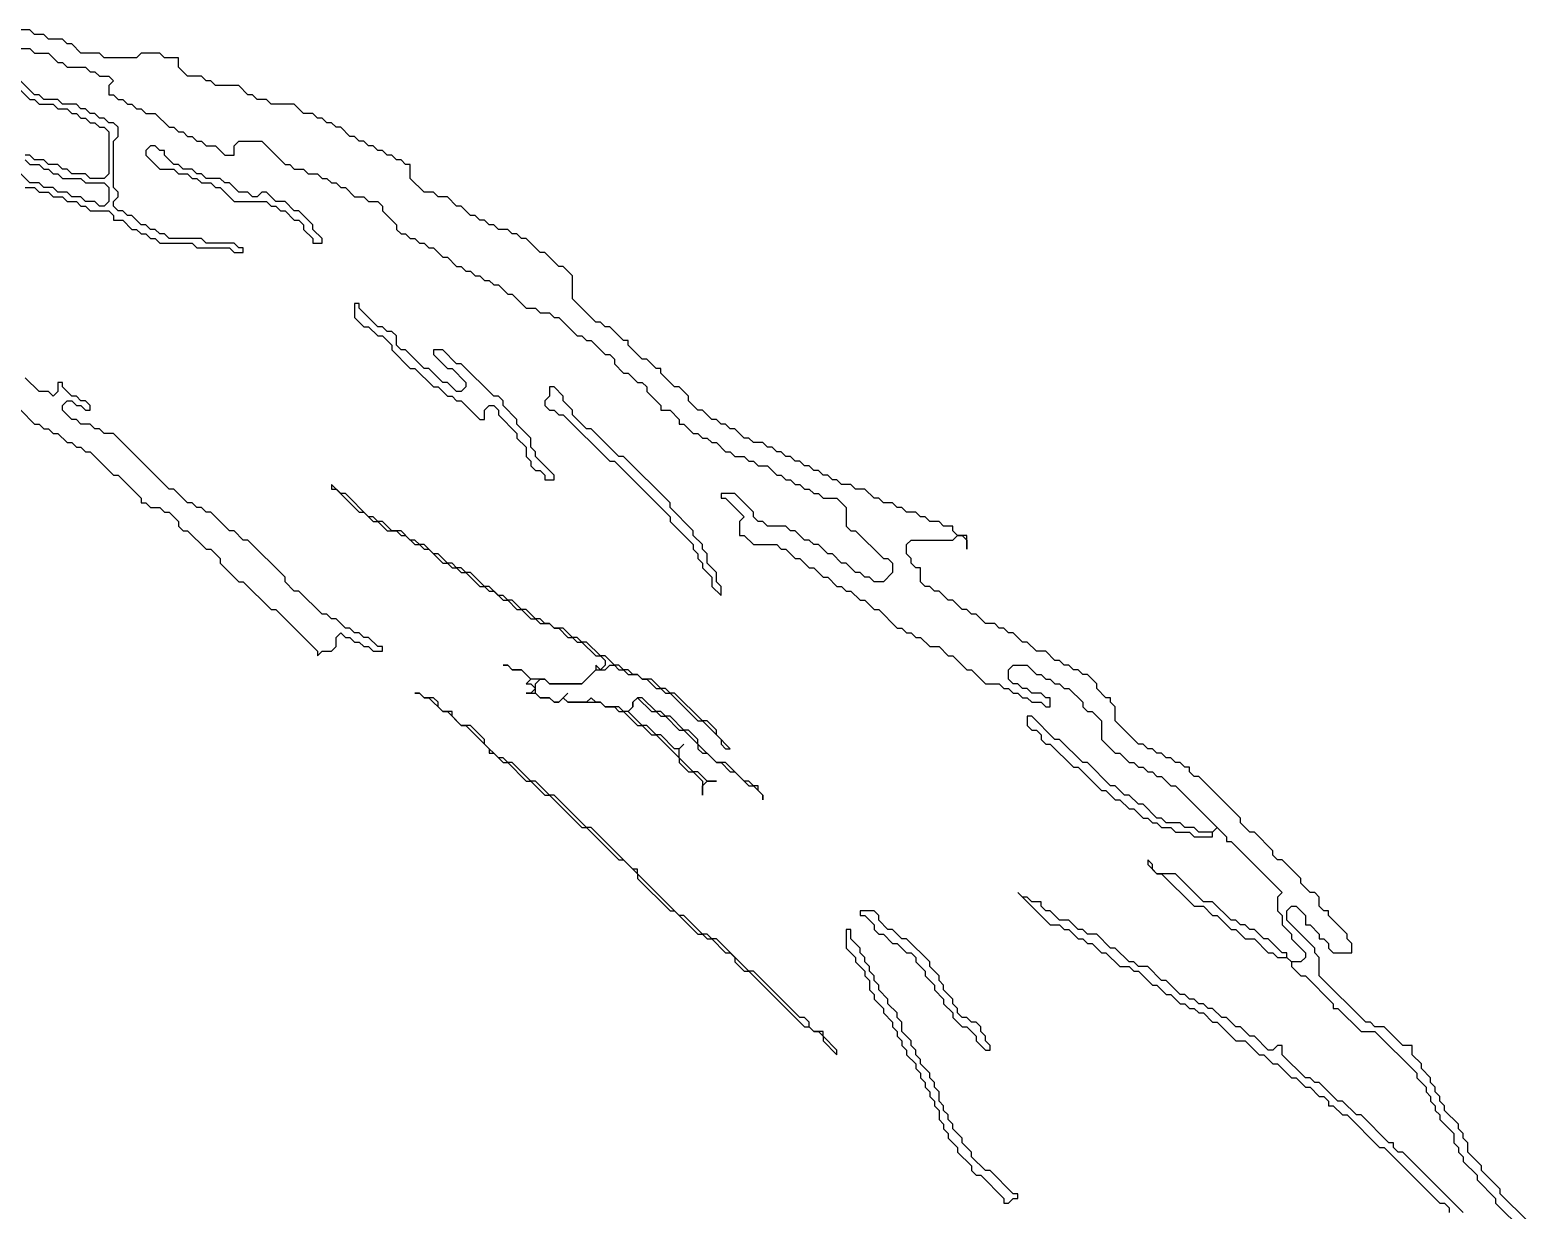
# Model space of a CAD drawing. Header units: metres. Extents: x 0 to 100, y 0 to 128.
# Drawn here: x 46.88 to 54.95, y 120.41 to 126.78 of the extents above; entities that cross this region are included whole.
import ezdxf

# ---------------------------------------------------------------- set-up
doc = ezdxf.new("R2010")
doc.units = ezdxf.units.M

msp = doc.modelspace()

# ---------------------------------------------------------------- linework, layer by layer
for points in [[(54.95, 120.35), (54.8, 120.5), (54.8, 120.525), (54.7, 120.625), (54.7, 120.65), (54.625, 120.725), (54.625, 120.775), (54.6, 120.8), (54.6, 120.825), (54.575, 120.85), (54.575, 120.875), (54.5, 120.95), (54.5, 120.975), (54.475, 121), (54.475, 121.025), (54.45, 121.05), (54.45, 121.075), (54.425, 121.1), (54.425, 121.125), (54.375, 121.175), (54.375, 121.2), (54.325, 121.25), (54.325, 121.3), (54.275, 121.3), (54.175, 121.4), (54.125, 121.4), (54.1, 121.425), (54.075, 121.425), (53.825, 121.675), (53.825, 121.775), (53.8, 121.8), (53.8, 121.825), (53.65, 121.975), (53.65, 122.025), (53.675, 122.05), (53.7, 122.05), (53.75, 122), (53.75, 121.95), (53.775, 121.95), (53.825, 121.9), (53.825, 121.875), (53.85, 121.875), (53.875, 121.85), (53.875, 121.825), (53.9, 121.8), (54, 121.8), (54, 121.85), (53.975, 121.875), (53.975, 121.9), (53.875, 122), (53.875, 122.025), (53.85, 122.025), (53.825, 122.05), (53.825, 122.1), (53.8, 122.125), (53.775, 122.125), (53.725, 122.175), (53.725, 122.2), (53.625, 122.3), (53.6, 122.3), (53.575, 122.325), (53.575, 122.35), (53.475, 122.45), (53.45, 122.45), (53.4, 122.5), (53.4, 122.525), (53.175, 122.75), (53.15, 122.75), (53.125, 122.775), (53.125, 122.8), (53.1, 122.8), (53.075, 122.825), (53.05, 122.825), (53.025, 122.85), (53, 122.85), (52.975, 122.875), (52.95, 122.875), (52.925, 122.9), (52.9, 122.9), (52.875, 122.925), (52.85, 122.925), (52.725, 123.05), (52.725, 123.125), (52.7, 123.15), (52.7, 123.175), (52.675, 123.175), (52.625, 123.225), (52.625, 123.25), (52.575, 123.3), (52.55, 123.3), (52.525, 123.325), (52.5, 123.325), (52.475, 123.35), (52.45, 123.35), (52.425, 123.375), (52.4, 123.375), (52.35, 123.425), (52.3, 123.425), (52.25, 123.475), (52.225, 123.475), (52.175, 123.525), (52.15, 123.525), (52.125, 123.55), (52.1, 123.55), (52.075, 123.575), (52.025, 123.575), (51.975, 123.625), (51.95, 123.625), (51.925, 123.65), (51.9, 123.65), (51.85, 123.7), (51.825, 123.7), (51.775, 123.75), (51.75, 123.75), (51.725, 123.775), (51.7, 123.775), (51.675, 123.8), (51.675, 123.875), (51.65, 123.875), (51.625, 123.9), (51.625, 123.925), (51.6, 123.95), (51.6, 124), (51.625, 124.025), (51.85, 124.025), (51.875, 124.05), (51.9, 124.05), (51.925, 124.025), (51.925, 123.975), (51.925, 124.05), (51.875, 124.05), (51.85, 124.075), (51.85, 124.1), (51.8, 124.1), (51.775, 124.125), (51.725, 124.125), (51.7, 124.15), (51.675, 124.15), (51.65, 124.175), (51.6, 124.175), (51.575, 124.2), (51.55, 124.2), (51.525, 124.225), (51.475, 124.225), (51.45, 124.25), (51.425, 124.25), (51.375, 124.3), (51.325, 124.3), (51.3, 124.325), (51.25, 124.325), (51.225, 124.35), (51.2, 124.35), (51.175, 124.375), (51.15, 124.375), (51.125, 124.4), (51.1, 124.4), (51.075, 124.425), (51.05, 124.425), (51.025, 124.45), (51, 124.45), (50.975, 124.475), (50.95, 124.475), (50.925, 124.5), (50.9, 124.5), (50.875, 124.525), (50.85, 124.525), (50.825, 124.55), (50.775, 124.55), (50.75, 124.575), (50.725, 124.575), (50.675, 124.625), (50.65, 124.625), (50.625, 124.65), (50.6, 124.65), (50.575, 124.675), (50.55, 124.675), (50.5, 124.725), (50.475, 124.725), (50.425, 124.775), (50.425, 124.8), (50.375, 124.85), (50.35, 124.85), (50.275, 124.925), (50.275, 124.95), (50.25, 124.95), (50.2, 125), (50.175, 125), (50.1, 125.075), (50.1, 125.1), (50.075, 125.1), (50, 125.175), (49.975, 125.175), (49.95, 125.2), (49.925, 125.2), (49.8, 125.325), (49.8, 125.45), (49.75, 125.5), (49.725, 125.5), (49.65, 125.575), (49.625, 125.575), (49.55, 125.65), (49.525, 125.65), (49.5, 125.675), (49.475, 125.675), (49.45, 125.7), (49.4, 125.7), (49.375, 125.725), (49.35, 125.725), (49.325, 125.75), (49.3, 125.75), (49.275, 125.775), (49.25, 125.775), (49.2, 125.825), (49.175, 125.825), (49.125, 125.875), (49.075, 125.875), (49.05, 125.9), (49, 125.9), (48.925, 125.975), (48.925, 126.05), (48.9, 126.05), (48.875, 126.075), (48.85, 126.075), (48.825, 126.1), (48.8, 126.1), (48.775, 126.125), (48.75, 126.125), (48.725, 126.15), (48.7, 126.15), (48.675, 126.175), (48.65, 126.175), (48.625, 126.2), (48.6, 126.2), (48.55, 126.25), (48.525, 126.25), (48.5, 126.275), (48.475, 126.275), (48.45, 126.3), (48.425, 126.3), (48.4, 126.325), (48.35, 126.325), (48.3, 126.375), (48.175, 126.375), (48.15, 126.4), (48.1, 126.4), (48.075, 126.425), (48.05, 126.425), (48, 126.475), (47.875, 126.475), (47.85, 126.5), (47.825, 126.5), (47.8, 126.525), (47.725, 126.525), (47.675, 126.575), (47.675, 126.625), (47.6, 126.625), (47.575, 126.65), (47.475, 126.65), (47.45, 126.625), (47.275, 126.625), (47.25, 126.65), (47.15, 126.65), (47.1, 126.7), (47.075, 126.7), (47.05, 126.725), (46.975, 126.725), (46.95, 126.75), (46.9, 126.75), (46.875, 126.775), (46.825, 126.775)], [(46.825, 126.675), (46.875, 126.675), (46.9, 126.65), (46.975, 126.65), (47.025, 126.6), (47.05, 126.6), (47.075, 126.575), (47.175, 126.575), (47.2, 126.55), (47.225, 126.55), (47.25, 126.525), (47.3, 126.525), (47.325, 126.5), (47.3, 126.475), (47.3, 126.425), (47.325, 126.425), (47.35, 126.4), (47.375, 126.4), (47.4, 126.375), (47.425, 126.375), (47.45, 126.35), (47.475, 126.35), (47.5, 126.325), (47.55, 126.325), (47.625, 126.25), (47.65, 126.25), (47.675, 126.225), (47.7, 126.225), (47.725, 126.2), (47.75, 126.2), (47.775, 126.175), (47.8, 126.175), (47.825, 126.15), (47.875, 126.15), (47.925, 126.1), (47.975, 126.1), (47.975, 126.15), (48, 126.175), (48.125, 126.175), (48.25, 126.05), (48.275, 126.05), (48.3, 126.025), (48.35, 126.025), (48.375, 126), (48.425, 126), (48.45, 125.975), (48.475, 125.975), (48.5, 125.95), (48.525, 125.95), (48.55, 125.925), (48.575, 125.925), (48.625, 125.875), (48.675, 125.875), (48.7, 125.85), (48.75, 125.85), (48.775, 125.825), (48.775, 125.8), (48.85, 125.725), (48.85, 125.7), (48.875, 125.675), (48.9, 125.675), (48.925, 125.65), (48.95, 125.65), (48.975, 125.625), (49, 125.625), (49.025, 125.6), (49.05, 125.6), (49.1, 125.55), (49.125, 125.55), (49.175, 125.5), (49.2, 125.5), (49.225, 125.475), (49.25, 125.475), (49.275, 125.45), (49.3, 125.45), (49.325, 125.425), (49.35, 125.425), (49.375, 125.4), (49.4, 125.4), (49.45, 125.35), (49.475, 125.35), (49.55, 125.275), (49.6, 125.275), (49.625, 125.25), (49.675, 125.25), (49.7, 125.225), (49.725, 125.225), (49.825, 125.125), (49.85, 125.125), (49.875, 125.1), (49.9, 125.1), (49.975, 125.025), (50, 125.025), (50.025, 125), (50.025, 124.975), (50.075, 124.925), (50.1, 124.925), (50.15, 124.875), (50.175, 124.875), (50.2, 124.85), (50.2, 124.825), (50.275, 124.75), (50.275, 124.725), (50.325, 124.725), (50.375, 124.675), (50.375, 124.65), (50.4, 124.65), (50.45, 124.6), (50.475, 124.6), (50.5, 124.575), (50.525, 124.575), (50.55, 124.55), (50.575, 124.55), (50.625, 124.5), (50.65, 124.5), (50.675, 124.475), (50.725, 124.475), (50.75, 124.45), (50.775, 124.45), (50.8, 124.425), (50.85, 124.425), (50.9, 124.375), (50.925, 124.375), (50.95, 124.35), (50.975, 124.35), (51, 124.325), (51.025, 124.325), (51.05, 124.3), (51.075, 124.3), (51.1, 124.275), (51.125, 124.275), (51.15, 124.25), (51.225, 124.25), (51.275, 124.2), (51.275, 124.1), (51.3, 124.075), (51.325, 124.075), (51.475, 123.925), (51.5, 123.925), (51.525, 123.9), (51.525, 123.85), (51.475, 123.8), (51.425, 123.8), (51.4, 123.825), (51.375, 123.825), (51.35, 123.85), (51.325, 123.85), (51.275, 123.9), (51.25, 123.9), (51.2, 123.95), (51.175, 123.95), (51.125, 124), (51.1, 124), (51.075, 124.025), (51.05, 124.025), (51, 124.075), (50.975, 124.075), (50.95, 124.1), (50.85, 124.1), (50.825, 124.125), (50.8, 124.125), (50.775, 124.15), (50.775, 124.175), (50.675, 124.275), (50.6, 124.275), (50.6, 124.25), (50.625, 124.25), (50.725, 124.15), (50.7, 124.125), (50.7, 124.05), (50.725, 124.05), (50.775, 124), (50.9, 124), (50.925, 123.975), (50.95, 123.975), (51, 123.925), (51.025, 123.925), (51.075, 123.875), (51.1, 123.875), (51.15, 123.825), (51.175, 123.825), (51.225, 123.775), (51.25, 123.775), (51.275, 123.75), (51.3, 123.75), (51.35, 123.7), (51.375, 123.7), (51.425, 123.65), (51.45, 123.65), (51.55, 123.55), (51.575, 123.55), (51.6, 123.525), (51.625, 123.525), (51.65, 123.5), (51.675, 123.5), (51.725, 123.45), (51.775, 123.45), (51.825, 123.4), (51.85, 123.4), (51.925, 123.325), (51.95, 123.325), (52.025, 123.25), (52.1, 123.25), (52.125, 123.225), (52.15, 123.225), (52.175, 123.2), (52.2, 123.2), (52.225, 123.175), (52.25, 123.175), (52.275, 123.15), (52.325, 123.15), (52.35, 123.125), (52.375, 123.125), (52.375, 123.175), (52.35, 123.175), (52.325, 123.2), (52.275, 123.2), (52.25, 123.225), (52.225, 123.225), (52.2, 123.25), (52.175, 123.25), (52.15, 123.275), (52.15, 123.325), (52.175, 123.35), (52.25, 123.35), (52.3, 123.3), (52.325, 123.3), (52.35, 123.275), (52.375, 123.275), (52.4, 123.25), (52.425, 123.25), (52.45, 123.225), (52.475, 123.225), (52.55, 123.15), (52.55, 123.125), (52.575, 123.1), (52.6, 123.1), (52.65, 123.05), (52.65, 122.95), (52.725, 122.875), (52.75, 122.875), (52.8, 122.825), (52.825, 122.825), (52.85, 122.8), (52.875, 122.8), (52.9, 122.775), (52.925, 122.775), (52.95, 122.75), (52.975, 122.75), (53.025, 122.7), (53.05, 122.7), (53.275, 122.475), (53.25, 122.45), (53.175, 122.45), (53.15, 122.475), (53.1, 122.475), (53.075, 122.5), (53, 122.5), (52.975, 122.525), (52.95, 122.525), (52.875, 122.6), (52.85, 122.6), (52.8, 122.65), (52.775, 122.65), (52.725, 122.7), (52.7, 122.7), (52.575, 122.825), (52.55, 122.825), (52.425, 122.95), (52.4, 122.95), (52.275, 123.075), (52.25, 123.075), (52.25, 123.025), (52.275, 123), (52.3, 123), (52.325, 122.975), (52.325, 122.95), (52.35, 122.925), (52.375, 122.925), (52.5, 122.8), (52.525, 122.8), (52.65, 122.675), (52.675, 122.675), (52.725, 122.625), (52.75, 122.625), (52.8, 122.575), (52.825, 122.575), (52.875, 122.525), (52.9, 122.525), (52.925, 122.5), (52.95, 122.5), (52.975, 122.475), (53.025, 122.475), (53.05, 122.45), (53.125, 122.45), (53.15, 122.425), (53.25, 122.425), (53.25, 122.45), (53.275, 122.475), (53.325, 122.425), (53.325, 122.4), (53.35, 122.4), (53.625, 122.125), (53.6, 122.1), (53.6, 122.025), (53.625, 122), (53.625, 121.95), (53.675, 121.9), (53.675, 121.875), (53.75, 121.8), (53.75, 121.775), (53.725, 121.75), (53.675, 121.75), (53.65, 121.775), (53.65, 121.8), (53.625, 121.8), (53.55, 121.875), (53.525, 121.875), (53.475, 121.925), (53.45, 121.925), (53.425, 121.95), (53.4, 121.95), (53.375, 121.975), (53.35, 121.975), (53.25, 122.075), (53.2, 122.075), (53.05, 122.225), (52.95, 122.225), (52.925, 122.25), (52.925, 122.275), (52.9, 122.3), (52.9, 122.275), (52.95, 122.225), (52.975, 122.225), (53.15, 122.05), (53.2, 122.05), (53.25, 122), (53.275, 122), (53.35, 121.925), (53.375, 121.925), (53.425, 121.875), (53.475, 121.875), (53.55, 121.8), (53.575, 121.8), (53.6, 121.775), (53.65, 121.775), (53.675, 121.75), (53.675, 121.725), (53.725, 121.675), (53.75, 121.675), (53.9, 121.525), (53.9, 121.5), (53.925, 121.5), (54.05, 121.375), (54.125, 121.375), (54.35, 121.15), (54.35, 121.125), (54.4, 121.075), (54.4, 121.05), (54.425, 121.025), (54.425, 121), (54.45, 120.975), (54.45, 120.95), (54.475, 120.925), (54.475, 120.9), (54.55, 120.825), (54.55, 120.775), (54.575, 120.75), (54.575, 120.725), (54.6, 120.7), (54.6, 120.675), (54.675, 120.6), (54.675, 120.575), (54.775, 120.475), (54.775, 120.45), (54.925, 120.3)], [(46.85, 125.925), (46.9, 125.925), (46.925, 125.9), (46.975, 125.9), (47, 125.875), (47.05, 125.875), (47.075, 125.85), (47.125, 125.85), (47.15, 125.825), (47.175, 125.825), (47.2, 125.8), (47.3, 125.8), (47.325, 125.775), (47.325, 125.75), (47.375, 125.75), (47.425, 125.7), (47.45, 125.7), (47.475, 125.675), (47.5, 125.675), (47.525, 125.65), (47.55, 125.65), (47.575, 125.625), (47.75, 125.625), (47.775, 125.6), (47.95, 125.6), (47.975, 125.575), (48.025, 125.575), (48.025, 125.6), (48, 125.6), (47.975, 125.625), (47.825, 125.625), (47.8, 125.65), (47.625, 125.65), (47.6, 125.675), (47.575, 125.675), (47.55, 125.7), (47.525, 125.7), (47.5, 125.725), (47.475, 125.725), (47.425, 125.775), (47.4, 125.775), (47.375, 125.8), (47.35, 125.8), (47.325, 125.825), (47.325, 125.85), (47.35, 125.875), (47.35, 125.9), (47.325, 125.925), (47.325, 126.175), (47.35, 126.2), (47.35, 126.25), (47.325, 126.275), (47.3, 126.275), (47.275, 126.3), (47.25, 126.3), (47.225, 126.325), (47.2, 126.325), (47.175, 126.35), (47.15, 126.35), (47.125, 126.375), (47.05, 126.375), (47.025, 126.4), (46.95, 126.4), (46.925, 126.425), (46.9, 126.425), (46.775, 126.55)], [(46.75, 126.525), (46.875, 126.4), (46.9, 126.4), (46.925, 126.375), (47, 126.375), (47.025, 126.35), (47.075, 126.35), (47.1, 126.325), (47.125, 126.325), (47.15, 126.3), (47.175, 126.3), (47.2, 126.275), (47.225, 126.275), (47.25, 126.25), (47.275, 126.25), (47.3, 126.225), (47.3, 126), (47.275, 125.975), (47.2, 125.975), (47.175, 126), (47.1, 126), (47.075, 126.025), (47.05, 126.025), (47.025, 126.05), (46.975, 126.05), (46.95, 126.075), (46.9, 126.075), (46.875, 126.1), (46.85, 126.1)], [(46.85, 126.075), (46.875, 126.05), (46.925, 126.05), (46.95, 126.025), (46.975, 126.025), (47, 126), (47.025, 126), (47.05, 125.975), (47.15, 125.975), (47.175, 125.95), (47.275, 125.95), (47.3, 125.925), (47.3, 125.85), (47.275, 125.825), (47.25, 125.825), (47.225, 125.85), (47.175, 125.85), (47.15, 125.875), (47.1, 125.875), (47.075, 125.9), (47.025, 125.9), (47, 125.925), (46.95, 125.925), (46.925, 125.95), (46.875, 125.95), (46.825, 126)], [(46.825, 124.725), (46.9, 124.65), (46.925, 124.65), (46.95, 124.625), (46.975, 124.625), (47, 124.6), (47.025, 124.6), (47.075, 124.55), (47.1, 124.55), (47.125, 124.525), (47.15, 124.525), (47.175, 124.5), (47.2, 124.5), (47.325, 124.375), (47.35, 124.375), (47.475, 124.25), (47.475, 124.225), (47.5, 124.225), (47.525, 124.2), (47.575, 124.2), (47.6, 124.175), (47.625, 124.175), (47.675, 124.125), (47.675, 124.1), (47.7, 124.075), (47.725, 124.075), (47.825, 123.975), (47.85, 123.975), (47.9, 123.925), (47.9, 123.9), (48, 123.8), (48.025, 123.8), (48.175, 123.65), (48.2, 123.65), (48.425, 123.425), (48.425, 123.4), (48.45, 123.425), (48.5, 123.425), (48.525, 123.45), (48.525, 123.5), (48.55, 123.525), (48.575, 123.5), (48.6, 123.5), (48.625, 123.475), (48.65, 123.475), (48.675, 123.45), (48.7, 123.45), (48.725, 123.425), (48.775, 123.425), (48.775, 123.45), (48.75, 123.45), (48.7, 123.5), (48.675, 123.5), (48.65, 123.525), (48.625, 123.525), (48.6, 123.55), (48.575, 123.55), (48.525, 123.6), (48.5, 123.6), (48.475, 123.625), (48.45, 123.625), (48.325, 123.75), (48.3, 123.75), (48.25, 123.8), (48.25, 123.825), (48.05, 124.025), (48.025, 124.025), (47.975, 124.075), (47.95, 124.075), (47.85, 124.175), (47.825, 124.175), (47.8, 124.2), (47.775, 124.2), (47.75, 124.225), (47.725, 124.225), (47.65, 124.3), (47.625, 124.3), (47.325, 124.6), (47.275, 124.6), (47.25, 124.625), (47.225, 124.625), (47.2, 124.65), (47.15, 124.65), (47.125, 124.675), (47.1, 124.675), (47.05, 124.725), (47.05, 124.75), (47.075, 124.775), (47.1, 124.775), (47.125, 124.75), (47.15, 124.75), (47.175, 124.725), (47.2, 124.725), (47.2, 124.75), (47.175, 124.775), (47.15, 124.775), (47.125, 124.8), (47.1, 124.8), (47.05, 124.85), (47.05, 124.875), (47.025, 124.875), (47.025, 124.825), (47, 124.8), (46.975, 124.825), (46.925, 124.825), (46.85, 124.9)], [(54.6, 120.4), (54.275, 120.725), (54.25, 120.725), (54.225, 120.75), (54.225, 120.775), (54.2, 120.775), (54.05, 120.925), (54.025, 120.925), (53.95, 121), (53.925, 121), (53.825, 121.1), (53.8, 121.1), (53.775, 121.125), (53.75, 121.125), (53.625, 121.25), (53.625, 121.3), (53.6, 121.3), (53.575, 121.275), (53.55, 121.275), (53.475, 121.35), (53.45, 121.35), (53.4, 121.4), (53.375, 121.4), (53.325, 121.45), (53.3, 121.45), (53.25, 121.5), (53.225, 121.5), (53.2, 121.525), (53.175, 121.525), (53.15, 121.55), (53.125, 121.55), (53.1, 121.575), (53.075, 121.575), (53, 121.65), (52.975, 121.65), (52.9, 121.725), (52.85, 121.725), (52.825, 121.75), (52.8, 121.75), (52.725, 121.825), (52.7, 121.825), (52.625, 121.9), (52.575, 121.9), (52.55, 121.925), (52.525, 121.925), (52.475, 121.975), (52.425, 121.975), (52.375, 122.025), (52.35, 122.025), (52.325, 122.05), (52.325, 122.075), (52.275, 122.075), (52.25, 122.1), (52.225, 122.1), (52.2, 122.125), (52.375, 121.95), (52.425, 121.95), (52.45, 121.925), (52.475, 121.925), (52.525, 121.875), (52.55, 121.875), (52.575, 121.85), (52.6, 121.85), (52.65, 121.8), (52.675, 121.8), (52.75, 121.725), (52.8, 121.725), (52.825, 121.7), (52.85, 121.7), (52.925, 121.625), (52.95, 121.625), (53, 121.575), (53.025, 121.575), (53.075, 121.525), (53.1, 121.525), (53.125, 121.5), (53.15, 121.5), (53.175, 121.475), (53.2, 121.475), (53.25, 121.425), (53.275, 121.425), (53.375, 121.325), (53.425, 121.325), (53.5, 121.25), (53.525, 121.25), (53.575, 121.2), (53.6, 121.2), (53.675, 121.125), (53.7, 121.125), (53.75, 121.075), (53.775, 121.075), (53.825, 121.025), (53.85, 121.025), (53.875, 121), (53.875, 120.975), (53.9, 120.975), (53.95, 120.925), (53.975, 120.925), (54.15, 120.75), (54.175, 120.75), (54.475, 120.45), (54.5, 120.45), (54.525, 120.425), (54.525, 120.4)]]:
    msp.add_lwpolyline(points)
for points in [[(47.525, 126.15), (47.5, 126.125), (47.5, 126.1), (47.575, 126.025), (47.65, 126.025), (47.675, 126), (47.725, 126), (47.75, 125.975), (47.775, 125.975), (47.8, 125.95), (47.85, 125.95), (47.875, 125.925), (47.9, 125.925), (47.975, 125.85), (48.15, 125.85), (48.175, 125.825), (48.2, 125.825), (48.225, 125.8), (48.25, 125.8), (48.3, 125.75), (48.325, 125.75), (48.35, 125.725), (48.35, 125.7), (48.4, 125.65), (48.4, 125.625), (48.45, 125.625), (48.45, 125.65), (48.4, 125.7), (48.4, 125.725), (48.325, 125.8), (48.3, 125.8), (48.25, 125.85), (48.2, 125.85), (48.15, 125.9), (48.125, 125.9), (48.1, 125.875), (48.075, 125.875), (48.05, 125.9), (48, 125.9), (47.95, 125.95), (47.925, 125.95), (47.9, 125.975), (47.825, 125.975), (47.8, 126), (47.775, 126), (47.75, 126.025), (47.7, 126.025), (47.675, 126.05), (47.65, 126.05), (47.6, 126.1), (47.6, 126.125), (47.575, 126.125), (47.55, 126.15)], [(48.625, 125.3), (48.625, 125.225), (48.675, 125.175), (48.7, 125.175), (48.75, 125.125), (48.775, 125.125), (48.825, 125.075), (48.825, 125.05), (48.925, 124.95), (48.95, 124.95), (49.05, 124.85), (49.075, 124.85), (49.125, 124.8), (49.15, 124.8), (49.175, 124.775), (49.2, 124.775), (49.3, 124.675), (49.325, 124.675), (49.325, 124.725), (49.35, 124.75), (49.375, 124.75), (49.4, 124.725), (49.4, 124.7), (49.5, 124.6), (49.5, 124.575), (49.55, 124.525), (49.55, 124.475), (49.575, 124.45), (49.575, 124.425), (49.6, 124.4), (49.625, 124.4), (49.65, 124.375), (49.65, 124.35), (49.7, 124.35), (49.7, 124.375), (49.6, 124.475), (49.6, 124.5), (49.575, 124.525), (49.575, 124.575), (49.5, 124.65), (49.5, 124.675), (49.425, 124.75), (49.425, 124.775), (49.4, 124.8), (49.375, 124.8), (49.2, 124.975), (49.175, 124.975), (49.1, 125.05), (49.05, 125.05), (49.05, 125.025), (49.125, 124.95), (49.15, 124.95), (49.225, 124.875), (49.225, 124.85), (49.2, 124.825), (49.175, 124.825), (49.125, 124.875), (49.1, 124.875), (49.025, 124.95), (49, 124.95), (48.9, 125.05), (48.875, 125.05), (48.85, 125.075), (48.85, 125.125), (48.825, 125.15), (48.8, 125.15), (48.775, 125.175), (48.75, 125.175), (48.65, 125.275), (48.65, 125.3)], [(49.675, 124.85), (49.675, 124.8), (49.65, 124.775), (49.65, 124.75), (49.675, 124.725), (49.7, 124.725), (49.725, 124.7), (49.75, 124.7), (50, 124.45), (50.025, 124.45), (50.325, 124.15), (50.325, 124.125), (50.45, 124), (50.45, 123.975), (50.475, 123.95), (50.475, 123.925), (50.5, 123.9), (50.5, 123.875), (50.55, 123.825), (50.55, 123.775), (50.6, 123.725), (50.6, 123.775), (50.575, 123.8), (50.575, 123.85), (50.525, 123.9), (50.525, 123.95), (50.5, 123.975), (50.5, 124), (50.45, 124.05), (50.45, 124.075), (50.325, 124.2), (50.325, 124.225), (50.075, 124.475), (50.05, 124.475), (49.9, 124.625), (49.875, 124.625), (49.8, 124.7), (49.8, 124.725), (49.75, 124.775), (49.75, 124.8), (49.7, 124.85)], [(48.5, 124.325), (48.5, 124.3), (48.525, 124.3), (48.65, 124.175), (48.675, 124.175), (48.725, 124.125), (48.75, 124.125), (48.8, 124.075), (48.85, 124.075), (48.875, 124.05), (48.9, 124.05), (48.95, 124), (48.975, 124), (49, 123.975), (49.025, 123.975), (49.1, 123.9), (49.125, 123.9), (49.15, 123.875), (49.175, 123.875), (49.2, 123.85), (49.225, 123.85), (49.3, 123.775), (49.325, 123.775), (49.35, 123.75), (49.375, 123.75), (49.425, 123.7), (49.45, 123.7), (49.5, 123.65), (49.525, 123.65), (49.575, 123.6), (49.6, 123.6), (49.625, 123.575), (49.675, 123.575), (49.7, 123.55), (49.725, 123.55), (49.775, 123.5), (49.8, 123.5), (49.825, 123.475), (49.85, 123.475), (49.925, 123.4), (49.95, 123.4), (49.975, 123.375), (49.975, 123.35), (49.95, 123.325), (49.925, 123.35), (49.925, 123.325), (49.85, 123.25), (49.675, 123.25), (49.65, 123.275), (49.575, 123.275), (49.525, 123.325), (49.475, 123.325), (49.45, 123.35), (49.425, 123.35), (49.45, 123.35), (49.475, 123.325), (49.525, 123.325), (49.575, 123.275), (49.55, 123.25), (49.575, 123.25), (49.6, 123.225), (49.575, 123.2), (49.55, 123.2), (49.6, 123.2), (49.625, 123.175), (49.675, 123.175), (49.7, 123.15), (49.725, 123.15), (49.75, 123.175), (49.775, 123.15), (49.95, 123.15), (49.975, 123.125), (50.025, 123.125), (50.05, 123.1), (50.075, 123.1), (50.15, 123.025), (50.175, 123.025), (50.225, 122.975), (50.25, 122.975), (50.375, 122.85), (50.375, 122.825), (50.425, 122.775), (50.45, 122.775), (50.5, 122.725), (50.5, 122.65), (50.5, 122.7), (50.525, 122.725), (50.575, 122.725), (50.525, 122.725), (50.475, 122.775), (50.45, 122.775), (50.375, 122.85), (50.375, 122.9), (50.4, 122.925), (50.375, 122.9), (50.35, 122.9), (50.275, 122.975), (50.25, 122.975), (50.2, 123.025), (50.175, 123.025), (50.1, 123.1), (50.125, 123.125), (50.125, 123.15), (50.15, 123.175), (50.225, 123.1), (50.25, 123.1), (50.275, 123.075), (50.3, 123.075), (50.375, 123), (50.4, 123), (50.475, 122.925), (50.475, 122.9), (50.5, 122.875), (50.525, 122.875), (50.575, 122.825), (50.6, 122.825), (50.65, 122.775), (50.675, 122.775), (50.75, 122.7), (50.775, 122.7), (50.825, 122.65), (50.825, 122.625), (50.825, 122.65), (50.8, 122.675), (50.8, 122.7), (50.775, 122.7), (50.75, 122.725), (50.725, 122.725), (50.625, 122.825), (50.575, 122.825), (50.475, 122.925), (50.475, 122.95), (50.425, 123), (50.4, 123), (50.325, 123.075), (50.3, 123.075), (50.275, 123.1), (50.25, 123.1), (50.175, 123.175), (50.15, 123.175), (50.125, 123.15), (50.125, 123.125), (50.1, 123.1), (50.075, 123.1), (50.05, 123.125), (49.975, 123.125), (49.95, 123.15), (49.925, 123.15), (49.9, 123.175), (49.875, 123.15), (49.775, 123.15), (49.75, 123.175), (49.775, 123.2), (49.725, 123.15), (49.7, 123.15), (49.675, 123.175), (49.625, 123.175), (49.6, 123.2), (49.6, 123.25), (49.625, 123.275), (49.65, 123.275), (49.675, 123.25), (49.85, 123.25), (49.925, 123.325), (49.975, 123.325), (50, 123.35), (50.025, 123.35), (50.05, 123.325), (50.075, 123.325), (50.1, 123.3), (50.15, 123.3), (50.175, 123.275), (50.2, 123.275), (50.25, 123.225), (50.275, 123.225), (50.3, 123.2), (50.325, 123.2), (50.475, 123.05), (50.5, 123.05), (50.6, 122.95), (50.6, 122.925), (50.625, 122.9), (50.65, 122.9), (50.575, 122.975), (50.575, 123), (50.525, 123.05), (50.5, 123.05), (50.35, 123.2), (50.325, 123.2), (50.3, 123.225), (50.275, 123.225), (50.225, 123.275), (50.175, 123.275), (50.15, 123.3), (50.125, 123.3), (50.1, 123.325), (50.075, 123.325), (50.05, 123.35), (50.025, 123.35), (49.975, 123.4), (49.95, 123.4), (49.875, 123.475), (49.85, 123.475), (49.825, 123.5), (49.8, 123.5), (49.75, 123.55), (49.7, 123.55), (49.675, 123.575), (49.65, 123.575), (49.625, 123.6), (49.6, 123.6), (49.55, 123.65), (49.525, 123.65), (49.475, 123.7), (49.45, 123.7), (49.425, 123.725), (49.4, 123.725), (49.35, 123.775), (49.325, 123.775), (49.25, 123.85), (49.225, 123.85), (49.2, 123.875), (49.175, 123.875), (49.15, 123.9), (49.125, 123.9), (49.075, 123.95), (49.05, 123.95), (49, 124), (48.975, 124), (48.95, 124.025), (48.925, 124.025), (48.875, 124.075), (48.825, 124.075), (48.775, 124.125), (48.75, 124.125), (48.725, 124.15), (48.7, 124.15), (48.575, 124.275), (48.55, 124.275)], [(48.95, 123.2), (48.975, 123.2), (49, 123.175), (49.025, 123.175), (49.1, 123.1), (49.125, 123.1), (49.2, 123.025), (49.225, 123.025), (49.35, 122.9), (49.35, 122.875), (49.375, 122.875), (49.425, 122.825), (49.45, 122.825), (49.55, 122.725), (49.575, 122.725), (49.65, 122.65), (49.675, 122.65), (49.85, 122.475), (49.875, 122.475), (50.05, 122.3), (50.075, 122.3), (50.15, 122.225), (50.15, 122.2), (50.325, 122.025), (50.35, 122.025), (50.475, 121.9), (50.5, 121.9), (50.525, 121.875), (50.55, 121.875), (50.625, 121.8), (50.65, 121.8), (50.675, 121.775), (50.675, 121.75), (50.725, 121.7), (50.75, 121.7), (51.05, 121.4), (51.075, 121.4), (51.1, 121.375), (51.125, 121.375), (51.15, 121.35), (51.15, 121.325), (51.225, 121.25), (51.225, 121.275), (51.15, 121.35), (51.15, 121.375), (51.1, 121.375), (51.075, 121.4), (51.075, 121.425), (51.05, 121.45), (51.025, 121.45), (50.775, 121.7), (50.75, 121.7), (50.575, 121.875), (50.55, 121.875), (50.525, 121.9), (50.5, 121.9), (50.4, 122), (50.375, 122), (50.15, 122.225), (50.15, 122.25), (50.125, 122.25), (49.9, 122.475), (49.875, 122.475), (49.7, 122.65), (49.675, 122.65), (49.6, 122.725), (49.575, 122.725), (49.475, 122.825), (49.45, 122.825), (49.425, 122.85), (49.4, 122.85), (49.325, 122.925), (49.325, 122.95), (49.25, 123.025), (49.2, 123.025), (49.15, 123.075), (49.15, 123.1), (49.1, 123.1), (49.075, 123.125), (49.075, 123.15), (49.05, 123.175), (49, 123.175), (48.975, 123.2)], [(51.35, 122.025), (51.35, 122), (51.375, 122), (51.425, 121.95), (51.425, 121.925), (51.45, 121.9), (51.475, 121.9), (51.525, 121.85), (51.55, 121.85), (51.6, 121.8), (51.625, 121.8), (51.65, 121.775), (51.65, 121.75), (51.7, 121.7), (51.7, 121.675), (51.75, 121.625), (51.75, 121.6), (51.8, 121.55), (51.8, 121.525), (51.85, 121.475), (51.85, 121.45), (51.9, 121.4), (51.925, 121.4), (51.975, 121.35), (51.975, 121.325), (52.025, 121.275), (52.05, 121.275), (52.05, 121.3), (52.025, 121.325), (52.025, 121.35), (52, 121.375), (52, 121.4), (51.975, 121.425), (51.95, 121.425), (51.925, 121.45), (51.9, 121.45), (51.875, 121.475), (51.875, 121.5), (51.85, 121.525), (51.85, 121.55), (51.8, 121.6), (51.8, 121.625), (51.775, 121.65), (51.775, 121.675), (51.725, 121.725), (51.725, 121.75), (51.6, 121.875), (51.575, 121.875), (51.525, 121.925), (51.5, 121.925), (51.45, 121.975), (51.45, 122), (51.425, 122.025)], [(51.275, 121.925), (51.275, 121.825), (51.325, 121.775), (51.325, 121.75), (51.375, 121.7), (51.375, 121.675), (51.4, 121.65), (51.4, 121.6), (51.425, 121.575), (51.425, 121.55), (51.475, 121.5), (51.475, 121.475), (51.525, 121.425), (51.525, 121.4), (51.55, 121.375), (51.55, 121.35), (51.575, 121.325), (51.575, 121.3), (51.6, 121.275), (51.6, 121.25), (51.65, 121.2), (51.65, 121.175), (51.675, 121.15), (51.675, 121.125), (51.7, 121.1), (51.7, 121.075), (51.725, 121.05), (51.725, 121.025), (51.75, 121), (51.75, 120.975), (51.775, 120.95), (51.775, 120.9), (51.8, 120.875), (51.8, 120.85), (51.825, 120.825), (51.825, 120.8), (51.875, 120.75), (51.875, 120.725), (51.95, 120.65), (51.95, 120.625), (51.975, 120.6), (52, 120.6), (52.125, 120.475), (52.125, 120.45), (52.15, 120.45), (52.175, 120.475), (52.2, 120.475), (52.2, 120.5), (52.175, 120.5), (52.05, 120.625), (52.025, 120.625), (51.95, 120.7), (51.95, 120.725), (51.9, 120.775), (51.9, 120.8), (51.85, 120.85), (51.85, 120.875), (51.825, 120.9), (51.825, 120.925), (51.8, 120.95), (51.8, 120.975), (51.775, 121), (51.775, 121.05), (51.75, 121.075), (51.75, 121.1), (51.725, 121.125), (51.725, 121.15), (51.675, 121.2), (51.675, 121.225), (51.65, 121.25), (51.65, 121.275), (51.625, 121.3), (51.625, 121.325), (51.575, 121.375), (51.575, 121.425), (51.55, 121.45), (51.55, 121.475), (51.5, 121.525), (51.5, 121.55), (51.45, 121.6), (51.45, 121.625), (51.425, 121.65), (51.425, 121.675), (51.4, 121.7), (51.4, 121.725), (51.375, 121.75), (51.375, 121.775), (51.35, 121.8), (51.35, 121.825), (51.3, 121.875), (51.3, 121.925)]]:
    msp.add_lwpolyline(points, close=True)

doc.saveas('drawing.dxf')
